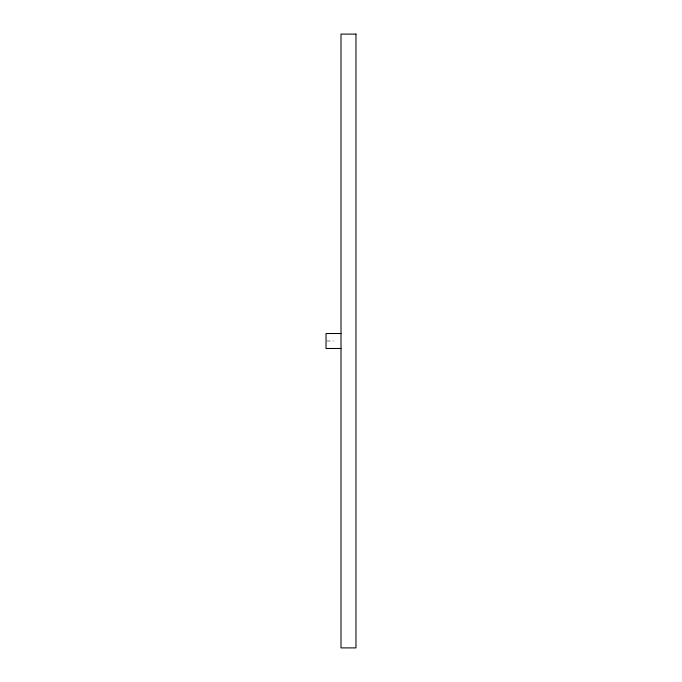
<?xml version="1.0" encoding="UTF-8"?>
<svg xmlns="http://www.w3.org/2000/svg" width="682" height="682" viewBox="0 0 682 682"><rect width="100%" height="100%" fill="white"/><g stroke="black" fill="none" stroke-linecap="round" stroke-linejoin="round"><path stroke-width="0.51" stroke-dasharray="3.41 2.56" d="M326.968 341L333.515 341"/><path stroke-width="1.02" d="M341 333.515L326.03 333.515L326.03 348.485L341 348.485M355.97 34.1L341 34.1L341 647.9L355.97 647.9L355.97 34.1"/></g></svg>
